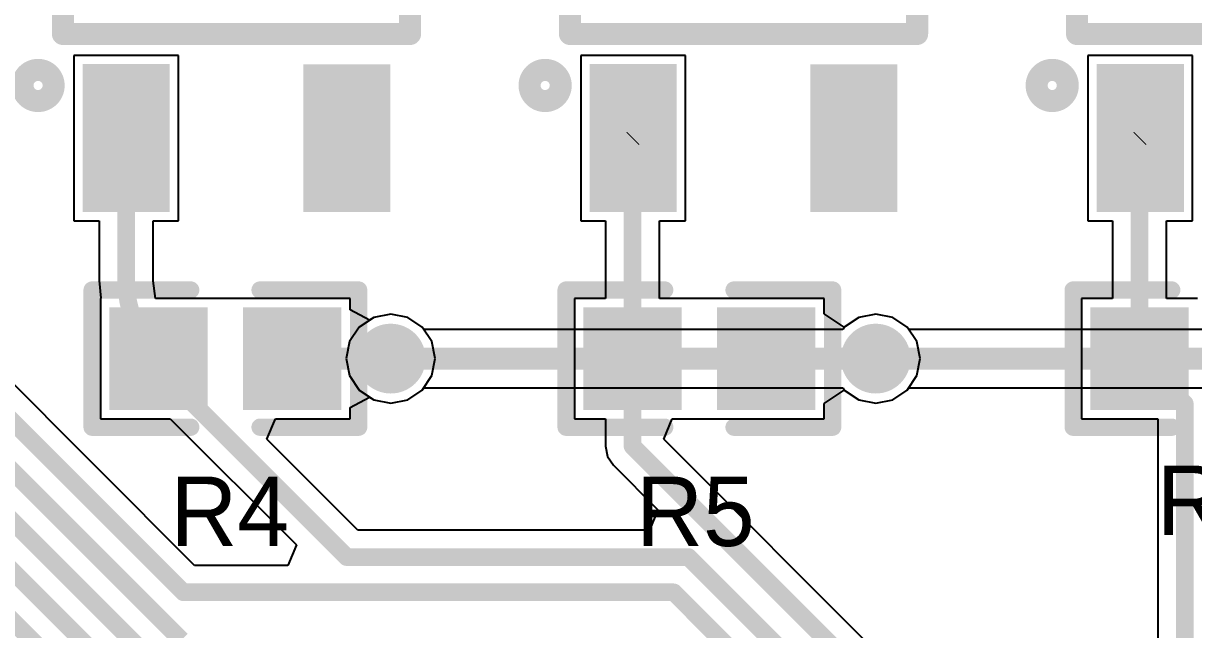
# Model space of a CAD drawing. Extents: x 32 to 132, y 19 to 123.
# Drawn here: x 72.22 to 85.7, y 100.13 to 107.11 of the extents above; entities that cross this region are included whole.
import ezdxf

# ---------------------------------------------------------------- set-up
doc = ezdxf.new("R2010")
doc.units = 0
doc.layers.get('0').update_dxf_attribs({"linetype": 'CONTINUOUS'})
for name, color, linetype in [('BOTTOMLAYER', 5, 'CONTINUOUS'), ('BOTTOMSOLDER', 6, 'CONTINUOUS'), ('MECHANICAL15', 56, 'CONTINUOUS'), ('MULTILAYER', 9, 'CONTINUOUS'), ('TOPLAYER', 1, 'CONTINUOUS'), ('TOPOVERLAY', 2, 'CONTINUOUS'), ('TOPPASTE', 8, 'CONTINUOUS'), ('TOPSOLDER', 216, 'CONTINUOUS'), ('VIAHOLELAYER', 16, 'CONTINUOUS')]:
    doc.layers.add(name, color=color, linetype=linetype)

# ---------------------------------------------------------------- blocks, each defined once
blk = doc.blocks.new('0603_R_88')
at = {"layer": 'TOPLAYER'}
for points in [[(-1.235, -0.49), (-0.305, -0.49), (-1.235, 0.49), (-0.305, 0.49)], [(0.305, -0.49), (1.235, -0.49), (0.305, 0.49), (1.235, 0.49)]]:
    blk.add_solid(points, dxfattribs=at)
at = {"layer": 'TOPOVERLAY', "const_width": 0.2}
for points in [[(-1.535, -0.79), (-1.535, 0.79)], [(-1.535, 0.79), (-0.4, 0.79)], [(0.4, 0.79), (1.535, 0.79)], [(1.535, -0.79), (1.535, 0.79)], [(-1.535, -0.79), (-0.4, -0.79)], [(0.4, -0.79), (1.535, -0.79)]]:
    blk.add_lwpolyline(points, dxfattribs=at)
at = {"layer": 'TOPOVERLAY', "const_width": 0.1}
for points in [[(-1.585, 0.79, 1), (-1.485, 0.79, 1)], [(-1.585, 0.79, 1), (-1.485, 0.79, 1)], [(-0.45, 0.79, 1), (-0.35, 0.79, 1)], [(0.35, 0.79, 1), (0.45, 0.79, 1)], [(1.485, 0.79, 1), (1.585, 0.79, 1)], [(1.485, 0.79, 1), (1.585, 0.79, 1)], [(-1.585, -0.79, 1), (-1.485, -0.79, 1)], [(-1.585, -0.79, 1), (-1.485, -0.79, 1)], [(-0.45, -0.79, 1), (-0.35, -0.79, 1)], [(0.35, -0.79, 1), (0.45, -0.79, 1)], [(1.485, -0.79, 1), (1.585, -0.79, 1)], [(1.485, -0.79, 1), (1.585, -0.79, 1)]]:
    blk.add_lwpolyline(points, format="xyb", close=True, dxfattribs=at)
at = {"layer": 'TOPPASTE'}
for points in [[(-1.235, -0.49), (-0.305, -0.49), (-1.235, 0.49), (-0.305, 0.49)], [(0.305, -0.49), (1.235, -0.49), (0.305, 0.49), (1.235, 0.49)]]:
    blk.add_solid(points, dxfattribs=at)
at = {"layer": 'TOPSOLDER'}
for points in [[(-1.337, -0.592), (-0.203, -0.592), (-1.337, 0.592), (-0.203, 0.592)], [(0.203, -0.592), (1.337, -0.592), (0.203, 0.592), (1.337, 0.592)]]:
    blk.add_solid(points, dxfattribs=at)
blk = doc.blocks.new('0603_R_91')
at = {"layer": 'TOPLAYER'}
for points in [[(-1.235, -0.49), (-0.305, -0.49), (-1.235, 0.49), (-0.305, 0.49)], [(0.305, -0.49), (1.235, -0.49), (0.305, 0.49), (1.235, 0.49)]]:
    blk.add_solid(points, dxfattribs=at)
at = {"layer": 'TOPOVERLAY', "const_width": 0.2}
for points in [[(-1.535, -0.79), (-1.535, 0.79)], [(-1.535, 0.79), (-0.4, 0.79)], [(0.4, 0.79), (1.535, 0.79)], [(1.535, -0.79), (1.535, 0.79)], [(-1.535, -0.79), (-0.4, -0.79)], [(0.4, -0.79), (1.535, -0.79)]]:
    blk.add_lwpolyline(points, dxfattribs=at)
at = {"layer": 'TOPOVERLAY', "const_width": 0.1}
for points in [[(-1.585, 0.79, 1), (-1.485, 0.79, 1)], [(-1.585, 0.79, 1), (-1.485, 0.79, 1)], [(-0.45, 0.79, 1), (-0.35, 0.79, 1)], [(0.35, 0.79, 1), (0.45, 0.79, 1)], [(1.485, 0.79, 1), (1.585, 0.79, 1)], [(1.485, 0.79, 1), (1.585, 0.79, 1)], [(-1.585, -0.79, 1), (-1.485, -0.79, 1)], [(-1.585, -0.79, 1), (-1.485, -0.79, 1)], [(-0.45, -0.79, 1), (-0.35, -0.79, 1)], [(0.35, -0.79, 1), (0.45, -0.79, 1)], [(1.485, -0.79, 1), (1.585, -0.79, 1)], [(1.485, -0.79, 1), (1.585, -0.79, 1)]]:
    blk.add_lwpolyline(points, format="xyb", close=True, dxfattribs=at)
at = {"layer": 'TOPPASTE'}
for points in [[(-1.235, -0.49), (-0.305, -0.49), (-1.235, 0.49), (-0.305, 0.49)], [(0.305, -0.49), (1.235, -0.49), (0.305, 0.49), (1.235, 0.49)]]:
    blk.add_solid(points, dxfattribs=at)
at = {"layer": 'TOPSOLDER'}
for points in [[(-1.337, -0.592), (-0.203, -0.592), (-1.337, 0.592), (-0.203, 0.592)], [(0.203, -0.592), (1.337, -0.592), (0.203, 0.592), (1.337, 0.592)]]:
    blk.add_solid(points, dxfattribs=at)
blk = doc.blocks.new('0603_R_92')
at = {"layer": 'TOPLAYER'}
for points in [[(-1.235, -0.49), (-0.305, -0.49), (-1.235, 0.49), (-0.305, 0.49)], [(0.305, -0.49), (1.235, -0.49), (0.305, 0.49), (1.235, 0.49)]]:
    blk.add_solid(points, dxfattribs=at)
at = {"layer": 'TOPOVERLAY', "const_width": 0.2}
for points in [[(-1.535, -0.79), (-1.535, 0.79)], [(-1.535, 0.79), (-0.4, 0.79)], [(0.4, 0.79), (1.535, 0.79)], [(1.535, -0.79), (1.535, 0.79)], [(-1.535, -0.79), (-0.4, -0.79)], [(0.4, -0.79), (1.535, -0.79)]]:
    blk.add_lwpolyline(points, dxfattribs=at)
at = {"layer": 'TOPOVERLAY', "const_width": 0.1}
for points in [[(-1.585, 0.79, 1), (-1.485, 0.79, 1)], [(-1.585, 0.79, 1), (-1.485, 0.79, 1)], [(-0.45, 0.79, 1), (-0.35, 0.79, 1)], [(0.35, 0.79, 1), (0.45, 0.79, 1)], [(1.485, 0.79, 1), (1.585, 0.79, 1)], [(1.485, 0.79, 1), (1.585, 0.79, 1)], [(-1.585, -0.79, 1), (-1.485, -0.79, 1)], [(-1.585, -0.79, 1), (-1.485, -0.79, 1)], [(-0.45, -0.79, 1), (-0.35, -0.79, 1)], [(0.35, -0.79, 1), (0.45, -0.79, 1)], [(1.485, -0.79, 1), (1.585, -0.79, 1)], [(1.485, -0.79, 1), (1.585, -0.79, 1)]]:
    blk.add_lwpolyline(points, format="xyb", close=True, dxfattribs=at)
at = {"layer": 'TOPPASTE'}
for points in [[(-1.235, -0.49), (-0.305, -0.49), (-1.235, 0.49), (-0.305, 0.49)], [(0.305, -0.49), (1.235, -0.49), (0.305, 0.49), (1.235, 0.49)]]:
    blk.add_solid(points, dxfattribs=at)
at = {"layer": 'TOPSOLDER'}
for points in [[(-1.337, -0.592), (-0.203, -0.592), (-1.337, 0.592), (-0.203, 0.592)], [(0.203, -0.592), (1.337, -0.592), (0.203, 0.592), (1.337, 0.592)]]:
    blk.add_solid(points, dxfattribs=at)
blk = doc.blocks.new('SMD____144')
at = {"layer": 'MECHANICAL15', "const_width": 0.00254}
blk.add_lwpolyline([(3.843, -1.076), (3.894, -1.127)], dxfattribs=at)
at = {"layer": 'MECHANICAL15', "const_width": 0.00127}
for points in [[(3.843, -1.076, 1), (3.844, -1.076, 1)], [(3.893, -1.127, 1), (3.895, -1.127, 1)]]:
    blk.add_lwpolyline(points, format="xyb", close=True, dxfattribs=at)
at = {"layer": 'TOPLAYER'}
for points in [[(0.75, -0.4), (0.75, 0.4), (-0.75, -0.4), (-0.75, 0.4)], [(7.549, -0.401), (7.549, 0.399), (6.051, -0.401), (6.051, 0.399)], [(0.749, -2.941), (0.749, -2.141), (-0.749, -2.941), (-0.749, -2.141)], [(7.549, -2.941), (7.549, -2.141), (6.051, -2.941), (6.051, -2.141)]]:
    blk.add_solid(points, dxfattribs=at)
at = {"layer": 'TOPOVERLAY'}
for points, const_width in [([(0.786, 1.015, 1), (0.427, 1.015, 1)], 0.254), ([(0.363, 1.015, 1), (0.49, 1.015, 1)], 0.127), ([(0.722, 1.015, 1), (0.849, 1.015, 1)], 0.127), ([(1.136, 0.729, 1), (1.263, 0.729, 1)], 0.127), ([(1.136, 0.729, 1), (1.263, 0.729, 1)], 0.127), ([(5.537, 0.729, 1), (5.664, 0.729, 1)], 0.127), ([(5.537, 0.729, 1), (5.664, 0.729, 1)], 0.127), ([(2.511, -0.254, 1), (1.749, -0.254, 1)], 0.254), ([(1.685, -0.254, 1), (1.812, -0.254, 1)], 0.127), ([(2.447, -0.254, 1), (2.574, -0.254, 1)], 0.127), ([(1.136, -3.271, 1), (1.263, -3.271, 1)], 0.127), ([(1.136, -3.271, 1), (1.263, -3.271, 1)], 0.127), ([(5.537, -3.271, 1), (5.664, -3.271, 1)], 0.127), ([(5.537, -3.271, 1), (5.664, -3.271, 1)], 0.127)]:
    blk.add_lwpolyline(points, format="xyb", close=True, dxfattribs=dict(at, const_width=const_width))
at = {"layer": 'TOPOVERLAY', "const_width": 0.254}
for points in [[(1.2, 0.729), (1.2, -3.271)], [(1.2, 0.729), (5.6, 0.729)], [(5.6, 0.729), (5.6, -3.271)], [(1.2, -3.271), (5.6, -3.271)]]:
    blk.add_lwpolyline(points, dxfattribs=at)
at = {"layer": 'TOPPASTE'}
for points in [[(0.75, -0.4), (0.75, 0.4), (-0.75, -0.4), (-0.75, 0.4)], [(7.549, -0.401), (7.549, 0.399), (6.051, -0.401), (6.051, 0.399)], [(0.749, -2.941), (0.749, -2.141), (-0.749, -2.941), (-0.749, -2.141)], [(7.549, -2.941), (7.549, -2.141), (6.051, -2.941), (6.051, -2.141)]]:
    blk.add_solid(points, dxfattribs=at)
at = {"layer": 'TOPSOLDER'}
for points in [[(0.852, -0.502), (0.852, 0.502), (-0.852, -0.502), (-0.852, 0.502)], [(7.651, -0.503), (7.651, 0.5), (5.949, -0.503), (5.949, 0.5)], [(0.851, -3.043), (0.851, -2.04), (-0.851, -3.043), (-0.851, -2.04)], [(7.651, -3.043), (7.651, -2.04), (5.949, -3.043), (5.949, -2.04)]]:
    blk.add_solid(points, dxfattribs=at)
blk = doc.blocks.new('SMD____147')
at = {"layer": 'MECHANICAL15', "const_width": 0.00254}
blk.add_lwpolyline([(3.843, -1.076), (3.894, -1.127)], dxfattribs=at)
at = {"layer": 'MECHANICAL15', "const_width": 0.00127}
for points in [[(3.843, -1.076, 1), (3.844, -1.076, 1)], [(3.893, -1.127, 1), (3.895, -1.127, 1)]]:
    blk.add_lwpolyline(points, format="xyb", close=True, dxfattribs=at)
at = {"layer": 'TOPLAYER'}
for points in [[(0.75, -0.4), (0.75, 0.4), (-0.75, -0.4), (-0.75, 0.4)], [(7.549, -0.401), (7.549, 0.399), (6.051, -0.401), (6.051, 0.399)], [(0.749, -2.941), (0.749, -2.141), (-0.749, -2.941), (-0.749, -2.141)], [(7.549, -2.941), (7.549, -2.141), (6.051, -2.941), (6.051, -2.141)]]:
    blk.add_solid(points, dxfattribs=at)
at = {"layer": 'TOPOVERLAY'}
for points, const_width in [([(0.786, 1.015, 1), (0.427, 1.015, 1)], 0.254), ([(0.363, 1.015, 1), (0.49, 1.015, 1)], 0.127), ([(0.722, 1.015, 1), (0.849, 1.015, 1)], 0.127), ([(1.136, 0.729, 1), (1.263, 0.729, 1)], 0.127), ([(1.136, 0.729, 1), (1.263, 0.729, 1)], 0.127), ([(5.537, 0.729, 1), (5.664, 0.729, 1)], 0.127), ([(5.537, 0.729, 1), (5.664, 0.729, 1)], 0.127), ([(2.511, -0.254, 1), (1.749, -0.254, 1)], 0.254), ([(1.685, -0.254, 1), (1.812, -0.254, 1)], 0.127), ([(2.447, -0.254, 1), (2.574, -0.254, 1)], 0.127), ([(1.136, -3.271, 1), (1.263, -3.271, 1)], 0.127), ([(1.136, -3.271, 1), (1.263, -3.271, 1)], 0.127), ([(5.537, -3.271, 1), (5.664, -3.271, 1)], 0.127), ([(5.537, -3.271, 1), (5.664, -3.271, 1)], 0.127)]:
    blk.add_lwpolyline(points, format="xyb", close=True, dxfattribs=dict(at, const_width=const_width))
at = {"layer": 'TOPOVERLAY', "const_width": 0.254}
for points in [[(1.2, 0.729), (1.2, -3.271)], [(1.2, 0.729), (5.6, 0.729)], [(5.6, 0.729), (5.6, -3.271)], [(1.2, -3.271), (5.6, -3.271)]]:
    blk.add_lwpolyline(points, dxfattribs=at)
at = {"layer": 'TOPPASTE'}
for points in [[(0.75, -0.4), (0.75, 0.4), (-0.75, -0.4), (-0.75, 0.4)], [(7.549, -0.401), (7.549, 0.399), (6.051, -0.401), (6.051, 0.399)], [(0.749, -2.941), (0.749, -2.141), (-0.749, -2.941), (-0.749, -2.141)], [(7.549, -2.941), (7.549, -2.141), (6.051, -2.941), (6.051, -2.141)]]:
    blk.add_solid(points, dxfattribs=at)
at = {"layer": 'TOPSOLDER'}
for points in [[(0.852, -0.502), (0.852, 0.502), (-0.852, -0.502), (-0.852, 0.502)], [(7.651, -0.503), (7.651, 0.5), (5.949, -0.503), (5.949, 0.5)], [(0.851, -3.043), (0.851, -2.04), (-0.851, -3.043), (-0.851, -2.04)], [(7.651, -3.043), (7.651, -2.04), (5.949, -3.043), (5.949, -2.04)]]:
    blk.add_solid(points, dxfattribs=at)
blk = doc.blocks.new('SMD____148')
at = {"layer": 'MECHANICAL15', "const_width": 0.00254}
blk.add_lwpolyline([(3.843, -1.076), (3.894, -1.127)], dxfattribs=at)
at = {"layer": 'MECHANICAL15', "const_width": 0.00127}
for points in [[(3.843, -1.076, 1), (3.844, -1.076, 1)], [(3.893, -1.127, 1), (3.895, -1.127, 1)]]:
    blk.add_lwpolyline(points, format="xyb", close=True, dxfattribs=at)
at = {"layer": 'TOPLAYER'}
for points in [[(0.75, -0.4), (0.75, 0.4), (-0.75, -0.4), (-0.75, 0.4)], [(7.549, -0.401), (7.549, 0.399), (6.051, -0.401), (6.051, 0.399)], [(0.749, -2.941), (0.749, -2.141), (-0.749, -2.941), (-0.749, -2.141)], [(7.549, -2.941), (7.549, -2.141), (6.051, -2.941), (6.051, -2.141)]]:
    blk.add_solid(points, dxfattribs=at)
at = {"layer": 'TOPOVERLAY'}
for points, const_width in [([(0.786, 1.015, 1), (0.427, 1.015, 1)], 0.254), ([(0.363, 1.015, 1), (0.49, 1.015, 1)], 0.127), ([(0.722, 1.015, 1), (0.849, 1.015, 1)], 0.127), ([(1.136, 0.729, 1), (1.263, 0.729, 1)], 0.127), ([(1.136, 0.729, 1), (1.263, 0.729, 1)], 0.127), ([(5.537, 0.729, 1), (5.664, 0.729, 1)], 0.127), ([(5.537, 0.729, 1), (5.664, 0.729, 1)], 0.127), ([(2.511, -0.254, 1), (1.749, -0.254, 1)], 0.254), ([(1.685, -0.254, 1), (1.812, -0.254, 1)], 0.127), ([(2.447, -0.254, 1), (2.574, -0.254, 1)], 0.127), ([(1.136, -3.271, 1), (1.263, -3.271, 1)], 0.127), ([(1.136, -3.271, 1), (1.263, -3.271, 1)], 0.127), ([(5.537, -3.271, 1), (5.664, -3.271, 1)], 0.127), ([(5.537, -3.271, 1), (5.664, -3.271, 1)], 0.127)]:
    blk.add_lwpolyline(points, format="xyb", close=True, dxfattribs=dict(at, const_width=const_width))
at = {"layer": 'TOPOVERLAY', "const_width": 0.254}
for points in [[(1.2, 0.729), (1.2, -3.271)], [(1.2, 0.729), (5.6, 0.729)], [(5.6, 0.729), (5.6, -3.271)], [(1.2, -3.271), (5.6, -3.271)]]:
    blk.add_lwpolyline(points, dxfattribs=at)
at = {"layer": 'TOPPASTE'}
for points in [[(0.75, -0.4), (0.75, 0.4), (-0.75, -0.4), (-0.75, 0.4)], [(7.549, -0.401), (7.549, 0.399), (6.051, -0.401), (6.051, 0.399)], [(0.749, -2.941), (0.749, -2.141), (-0.749, -2.941), (-0.749, -2.141)], [(7.549, -2.941), (7.549, -2.141), (6.051, -2.941), (6.051, -2.141)]]:
    blk.add_solid(points, dxfattribs=at)
at = {"layer": 'TOPSOLDER'}
for points in [[(0.852, -0.502), (0.852, 0.502), (-0.852, -0.502), (-0.852, 0.502)], [(7.651, -0.503), (7.651, 0.5), (5.949, -0.503), (5.949, 0.5)], [(0.851, -3.043), (0.851, -2.04), (-0.851, -3.043), (-0.851, -2.04)], [(7.651, -3.043), (7.651, -2.04), (5.949, -3.043), (5.949, -2.04)]]:
    blk.add_solid(points, dxfattribs=at)

msp = doc.modelspace()

# ---------------------------------------------------------------- linework, layer by layer
at = {"layer": 'BOTTOMLAYER'}
for p, q in [((76.258, 103.725), (76.091, 103.614)), ((76.454, 103.764), (76.258, 103.725)), ((76.65, 103.725), (76.454, 103.764)), ((76.817, 103.614), (76.65, 103.725)), ((81.846, 103.725), (81.679, 103.614)), ((82.042, 103.764), (81.846, 103.725)), ((82.238, 103.725), (82.042, 103.764)), ((82.405, 103.614), (82.238, 103.725)), ((76.091, 103.614), (75.98, 103.447)), ((76.834, 103.588), (76.817, 103.614)), ((81.662, 103.588), (76.834, 103.588)), ((81.679, 103.614), (81.662, 103.588)), ((82.422, 103.588), (82.405, 103.614)), ((87.504, 103.588), (82.422, 103.588)), ((75.98, 103.447), (75.941, 103.251)), ((75.941, 103.251), (75.98, 103.055)), ((75.98, 103.055), (76.091, 102.888)), ((76.091, 102.888), (76.258, 102.777)), ((76.65, 102.777), (76.817, 102.888)), ((76.817, 102.888), (76.834, 102.914)), ((76.834, 102.914), (81.662, 102.914)), ((81.662, 102.914), (81.679, 102.888)), ((81.679, 102.888), (81.846, 102.777)), ((82.238, 102.777), (82.405, 102.888)), ((82.405, 102.888), (82.422, 102.914)), ((82.422, 102.914), (87.504, 102.914)), ((76.258, 102.777), (76.454, 102.738)), ((76.454, 102.738), (76.65, 102.777)), ((81.846, 102.777), (82.042, 102.738)), ((82.042, 102.738), (82.238, 102.777))]:
    msp.add_line(p, q, dxfattribs=at)
for points, const_width in [([(76.304, 103.251, 1), (76.604, 103.251, 1)], 0.3), ([(81.892, 103.251, 1), (82.192, 103.251, 1)], 0.3), ([(76.39, 103.251, 1), (76.517, 103.251, 1)], 0.127), ([(81.978, 103.251, 1), (82.105, 103.251, 1)], 0.127), ([(81.978, 103.251, 1), (82.105, 103.251, 1)], 0.127)]:
    msp.add_lwpolyline(points, format="xyb", close=True, dxfattribs=dict(at, const_width=const_width))
at = {"layer": 'BOTTOMLAYER', "const_width": 0.254}
for points in [[(76.454, 103.251), (82.042, 103.251)], [(82.042, 103.251), (87.884, 103.251)]]:
    msp.add_lwpolyline(points, dxfattribs=at)
at = {"layer": 'BOTTOMSOLDER', "const_width": 0.402}
for points in [[(76.253, 103.251, 1), (76.655, 103.251, 1)], [(81.841, 103.251, 1), (82.243, 103.251, 1)]]:
    msp.add_lwpolyline(points, format="xyb", close=True, dxfattribs=at)
at = {"layer": 'MULTILAYER', "const_width": 0.3}
for points in [[(76.304, 103.251, 1), (76.604, 103.251, 1)], [(81.892, 103.251, 1), (82.192, 103.251, 1)]]:
    msp.add_lwpolyline(points, format="xyb", close=True, dxfattribs=at)
at = {"layer": 'TOPLAYER'}
for p, q in [((74.009, 106.744), (72.803, 106.744)), ((72.803, 106.744), (72.803, 104.838)), ((74.009, 104.838), (74.009, 106.744)), ((79.851, 106.744), (78.645, 106.744)), ((78.645, 106.744), (78.645, 104.838)), ((79.851, 104.838), (79.851, 106.744)), ((85.693, 106.744), (84.487, 106.744)), ((84.487, 106.744), (84.487, 104.838)), ((85.693, 104.838), (85.693, 106.744)), ((72.803, 104.838), (73.095, 104.838)), ((73.095, 104.838), (73.095, 104.152)), ((73.717, 104.152), (73.717, 104.838)), ((73.717, 104.838), (74.009, 104.838)), ((78.645, 104.838), (78.929, 104.838)), ((78.929, 104.838), (78.929, 103.944)), ((79.551, 103.944), (79.551, 104.838)), ((79.551, 104.838), (79.851, 104.838)), ((84.487, 104.838), (84.771, 104.838)), ((84.771, 104.838), (84.771, 103.944)), ((85.393, 103.944), (85.393, 104.838)), ((85.393, 104.838), (85.693, 104.838)), ((73.095, 104.152), (73.094, 104.152)), ((73.094, 104.152), (73.114, 103.947)), ((73.716, 104.147), (73.717, 104.152)), ((73.743, 103.944), (73.716, 104.147)), ((73.114, 103.947), (73.111, 103.944)), ((73.111, 103.944), (73.111, 103.944)), ((73.111, 103.944), (73.111, 102.558)), ((74.447, 103.944), (73.743, 103.944)), ((74.651, 103.944), (74.447, 103.944)), ((74.447, 103.944), (74.447, 103.944)), ((75.987, 103.944), (74.651, 103.944)), ((74.651, 103.944), (74.651, 103.944)), ((74.651, 103.944), (74.651, 103.944)), ((74.651, 103.944), (74.651, 103.944)), ((75.987, 103.814), (75.987, 103.944)), ((76.211, 103.694), (75.987, 103.814)), ((78.929, 103.944), (78.572, 103.944)), ((78.572, 103.944), (78.572, 102.558)), ((79.908, 103.944), (79.551, 103.944)), ((80.112, 103.944), (79.908, 103.944)), ((79.908, 103.944), (79.908, 103.944)), ((81.448, 103.944), (80.112, 103.944)), ((80.112, 103.944), (80.112, 103.944)), ((80.112, 103.944), (80.112, 103.944)), ((80.112, 103.944), (80.112, 103.944)), ((81.448, 103.768), (81.448, 103.944)), ((84.771, 103.944), (84.414, 103.944)), ((84.414, 103.944), (84.414, 102.558)), ((85.75, 103.944), (85.393, 103.944)), ((76.258, 103.725), (76.211, 103.694)), ((76.454, 103.764), (76.258, 103.725)), ((76.65, 103.725), (76.454, 103.764)), ((76.817, 103.614), (76.65, 103.725)), ((81.679, 103.614), (81.448, 103.768)), ((81.846, 103.725), (81.679, 103.614)), ((82.042, 103.764), (81.846, 103.725)), ((82.238, 103.725), (82.042, 103.764)), ((82.405, 103.614), (82.238, 103.725)), ((76.928, 103.447), (76.817, 103.614)), ((82.516, 103.447), (82.405, 103.614)), ((76.967, 103.251), (76.928, 103.447)), ((82.555, 103.251), (82.516, 103.447)), ((74.195, 100.869), (71.848, 103.217)), ((76.928, 103.055), (76.967, 103.251)), ((82.516, 103.055), (82.555, 103.251)), ((76.817, 102.888), (76.928, 103.055)), ((82.405, 102.888), (82.516, 103.055)), ((76.65, 102.777), (76.817, 102.888)), ((81.448, 102.734), (81.679, 102.888)), ((81.679, 102.888), (81.846, 102.777)), ((82.238, 102.777), (82.405, 102.888)), ((75.987, 102.688), (76.211, 102.808)), ((76.211, 102.808), (76.258, 102.777)), ((76.258, 102.777), (76.454, 102.738)), ((76.454, 102.738), (76.65, 102.777)), ((81.448, 102.558), (81.448, 102.734)), ((81.846, 102.777), (82.042, 102.738)), ((82.042, 102.738), (82.238, 102.777)), ((75.987, 102.558), (75.987, 102.688)), ((73.111, 102.558), (73.914, 102.558)), ((73.914, 102.558), (75.367, 101.104)), ((75.027, 102.323), (75.125, 102.558)), ((75.125, 102.558), (75.987, 102.558)), ((78.572, 102.558), (78.929, 102.558)), ((78.929, 102.558), (78.929, 102.243)), ((79.599, 102.323), (79.697, 102.558)), ((79.697, 102.558), (79.908, 102.558)), ((79.908, 102.558), (79.908, 102.558)), ((79.908, 102.558), (79.908, 102.558)), ((79.908, 102.558), (79.908, 102.558)), ((79.908, 102.558), (80.112, 102.558)), ((80.112, 102.558), (80.112, 102.558)), ((80.112, 102.558), (81.448, 102.558)), ((84.414, 102.558), (85.291, 102.558)), ((85.291, 102.558), (85.291, 96.963)), ((76.075, 101.276), (75.027, 102.323)), ((78.929, 102.243), (78.929, 102.243)), ((78.929, 102.243), (78.929, 102.243)), ((78.929, 102.243), (78.953, 102.124)), ((85.057, 96.866), (79.599, 102.323)), ((78.953, 102.124), (79.02, 102.023)), ((79.02, 102.023), (79.533, 101.51)), ((79.533, 101.51), (79.436, 101.276)), ((79.436, 101.276), (76.075, 101.276)), ((75.367, 101.104), (75.27, 100.869)), ((75.27, 100.869), (74.195, 100.869))]:
    msp.add_line(p, q, dxfattribs=at)
for points, const_width in [([(73.406, 104.152), (73.406, 105.791)], 0.203), ([(79.24, 105.783), (79.248, 105.791)], 0.203), ([(79.24, 103.251), (79.24, 105.783)], 0.203), ([(85.082, 105.783), (85.09, 105.791)], 0.203), ([(85.082, 103.251), (85.082, 105.783)], 0.203), ([(73.779, 103.132), (73.779, 103.251)], 0.203), ([(75.319, 103.251), (76.454, 103.251)], 0.254), ([(79.24, 102.243), (79.24, 103.251)], 0.203), ([(80.78, 103.251), (82.042, 103.251)], 0.254), ([(85.082, 103.251), (85.602, 102.731)], 0.203), ([(73.779, 103.132), (75.946, 100.965)], 0.203), ([(71.628, 102.997), (74.066, 100.559)], 0.203), ([(85.602, 93.307), (85.602, 102.731)], 0.203), ([(71.46, 102.591), (74.041, 100.009)], 0.203), ([(79.24, 102.243), (85.102, 96.381)], 0.203), ([(71.291, 102.184), (73.873, 99.603)], 0.203), ([(71.123, 101.778), (80.302, 92.599)], 0.203), ([(70.955, 101.371), (76.321, 96.006)], 0.203), ([(75.946, 100.965), (79.883, 100.965)], 0.203), ([(79.883, 100.965), (84.602, 96.246)], 0.203), ([(74.066, 100.559), (79.715, 100.559)], 0.203), ([(79.715, 100.559), (84.102, 96.171)], 0.203)]:
    msp.add_lwpolyline(points, dxfattribs=dict(at, const_width=const_width))
for points, const_width in [([(73.355, 105.791, 1), (73.457, 105.791, 1)], 0.102), ([(79.189, 105.783, 1), (79.291, 105.783, 1)], 0.102), ([(79.189, 105.783, 1), (79.291, 105.783, 1)], 0.102), ([(79.197, 105.791, 1), (79.299, 105.791, 1)], 0.102), ([(85.031, 105.783, 1), (85.133, 105.783, 1)], 0.102), ([(85.031, 105.783, 1), (85.133, 105.783, 1)], 0.102), ([(85.039, 105.791, 1), (85.141, 105.791, 1)], 0.102), ([(73.355, 104.152, 1), (73.457, 104.152, 1)], 0.102), ([(73.355, 104.152, 1), (73.457, 104.152, 1)], 0.102), ([(76.304, 103.251, 1), (76.604, 103.251, 1)], 0.3), ([(81.892, 103.251, 1), (82.192, 103.251, 1)], 0.3), ([(73.728, 103.251, 1), (73.83, 103.251, 1)], 0.102), ([(73.728, 103.251, 1), (73.83, 103.251, 1)], 0.102), ([(75.256, 103.251, 1), (75.383, 103.251, 1)], 0.127), ([(76.39, 103.251, 1), (76.517, 103.251, 1)], 0.127), ([(79.189, 103.251, 1), (79.291, 103.251, 1)], 0.102), ([(79.189, 103.251, 1), (79.291, 103.251, 1)], 0.102), ([(80.717, 103.251, 1), (80.844, 103.251, 1)], 0.127), ([(81.978, 103.251, 1), (82.105, 103.251, 1)], 0.127), ([(85.031, 103.251, 1), (85.133, 103.251, 1)], 0.102), ([(85.031, 103.251, 1), (85.133, 103.251, 1)], 0.102), ([(73.728, 103.132, 1), (73.83, 103.132, 1)], 0.102), ([(73.728, 103.132, 1), (73.83, 103.132, 1)], 0.102), ([(85.551, 102.731, 1), (85.653, 102.731, 1)], 0.102), ([(85.551, 102.731, 1), (85.653, 102.731, 1)], 0.102), ([(79.189, 102.243, 1), (79.291, 102.243, 1)], 0.102), ([(79.189, 102.243, 1), (79.291, 102.243, 1)], 0.102), ([(75.895, 100.965, 1), (75.997, 100.965, 1)], 0.102), ([(75.895, 100.965, 1), (75.997, 100.965, 1)], 0.102), ([(79.832, 100.965, 1), (79.934, 100.965, 1)], 0.102), ([(79.832, 100.965, 1), (79.934, 100.965, 1)], 0.102), ([(74.016, 100.559, 1), (74.117, 100.559, 1)], 0.102), ([(74.016, 100.559, 1), (74.117, 100.559, 1)], 0.102), ([(79.664, 100.559, 1), (79.765, 100.559, 1)], 0.102), ([(79.664, 100.559, 1), (79.765, 100.559, 1)], 0.102)]:
    msp.add_lwpolyline(points, format="xyb", close=True, dxfattribs=dict(at, const_width=const_width))
at = {"layer": 'TOPLAYER', "const_width": 0.203}
msp.add_lwpolyline([(73.779, 103.251, -0.198912), (73.406, 104.152)], format="xyb", dxfattribs=at)
at = {"layer": 'TOPSOLDER', "const_width": 0.402}
for points in [[(76.253, 103.251, 1), (76.655, 103.251, 1)], [(81.841, 103.251, 1), (82.243, 103.251, 1)]]:
    msp.add_lwpolyline(points, format="xyb", close=True, dxfattribs=at)
at = {"layer": 'VIAHOLELAYER', "const_width": 0.15}
for points in [[(76.379, 103.251, 1), (76.529, 103.251, 1)], [(81.967, 103.251, 1), (82.117, 103.251, 1)]]:
    msp.add_lwpolyline(points, format="xyb", close=True, dxfattribs=at)

# ---------------------------------------------------------------- block references
for name, p, rotation in [('SMD____147', (73.406, 105.791), 90), ('SMD____148', (79.248, 105.791), 90), ('SMD____144', (85.09, 105.791), 90), ('0603_R_91', (74.549, 103.251), 360), ('0603_R_92', (80.01, 103.251), 360), ('0603_R_88', (85.852, 103.251), 360)]:
    msp.add_blockref(name, p, dxfattribs=dict(rotation=rotation))

# ---------------------------------------------------------------- texts
at = {"layer": 'TOPOVERLAY'}
for s, p in [('R1', (85.28, 101.219)), ('R4', (73.914, 101.092)), ('R5', (79.28, 101.092))]:
    msp.add_text(s, height=0.8, rotation=360, dxfattribs=at).set_placement(p)

doc.saveas('drawing.dxf')
